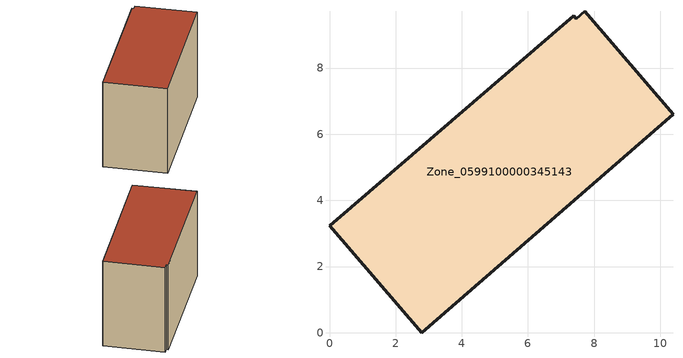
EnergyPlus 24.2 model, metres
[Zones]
Zone_0599100000345143
 floor ground (C_G): 10.38,6.6 2.78,0 0,3.24 7.39,9.58 7.45,9.5 7.71,9.72 z0
 wall outside (C_F): 7.39,9.58 0,3.24 2.78,0 10.38,6.6 7.71,9.72 7.45,9.5 7.39,9.58 z0:6.22
 roof outside (C_R): 2.78,0 10.38,6.6 7.71,9.72 7.45,9.5 7.39,9.58 0,3.24 z6.22
[BUILDING]
Pand.0599100000345143: North Axis=0; Terrain=City; Loads Convergence Tolerance Value=0.04; Temperature Convergence Tolerance Value=0.4; Solar Distribution=FullExterior; Maximum Number of Warmup Days=25; Minimum Number of Warmup Days=1
[Site:Location]
Rotterdam.The.Hague.AP_ZH_NLD Design_Conditions: Latitude=51.96; Longitude=4.45; Time Zone=1; Elevation=-4.5
[SITE:GROUNDTEMPERATURE:BUILDINGSURFACE]
18, 18, 18, 18, 18, 18, 18, 18, 18, 18, 18, 18
[MATERIAL] Thermal Absorptance=0.9; Solar Absorptance=0.7; Visible Absorptance=0.7
Name | Roughness | Thickness | Conductivity | Density | Specific Heat
G.TC.1992-2005 | MediumSmooth | 0.15 | 0.06 | 540 | 1210
F.TC.1992-2005 | Rough | 0.3 | 0.12 | 1920 | 840
R.TC.1992-2005 | MediumRough | 0.2 | 0.08 | 1500 | 1000
[CONSTRUCTION]
C_G: G.TC.1992-2005
C_F: F.TC.1992-2005
C_R: R.TC.1992-2005
[ZONE]
Zone_0599100000345143: Type=1; Multiplier=1; Ceiling Height=Autocalculate; Volume=Autocalculate; Floor Area=autocalculate; Part of Total Floor Area=Yes
[ZONEINFILTRATION:DESIGNFLOWRATE]
Infil_Zone_0599100000345143: Zone or ZoneList or Space or SpaceList=Zone_0599100000345143; Schedule=AlwaysOn; Design Flow Rate Calculation Method=Flow/Area; Flow Rate per Floor Area=0.0015; Constant Term Coefficient=1; Temperature Term Coefficient=0; Velocity Term Coefficient=0; Velocity Squared Term Coefficient=0
[HVACTEMPLATE:ZONE:IDEALLOADSAIRSYSTEM]
Zone_0599100000345143: Maximum Heating Supply Air Temperature=50; Minimum Cooling Supply Air Temperature=13; Maximum Heating Supply Air Humidity Ratio=0.0156; Minimum Cooling Supply Air Humidity Ratio=0.0077; Heating Limit=NoLimit; Cooling Limit=NoLimit; Dehumidification Control Type=ConstantSensibleHeatRatio; Cooling Sensible Heat Ratio=0.7; Dehumidification Setpoint=60; Humidification Control Type=None; Humidification Setpoint=30; Outdoor Air Method=None; Outdoor Air Flow Rate per Person=0.00944; Outdoor Air Flow Rate per Zone Floor Area=0; Outdoor Air Flow Rate per Zone=0; Demand Controlled Ventilation Type=None; Outdoor Air Economizer Type=NoEconomizer; Heat Recovery Type=None; Sensible Heat Recovery Effectiveness=0.7; Latent Heat Recovery Effectiveness=0.65
[ZONECONTROL:THERMOSTAT]
ThermostatControl_Zone_0599100000345143: Zone or ZoneList=Zone_0599100000345143; Control Type Schedule=DualSetpointControlType; Control 1=Thermostat_Zone_0599100000345143; Temperature Difference Between Cutout And Setpoint=0
[THERMOSTATSETPOINT:DUALSETPOINT]
Thermostat_Zone_0599100000345143: Heating Setpoint Temperature Schedule=HeatingSetpoint_Zone_0599100000345143; Cooling Setpoint Temperature Schedule=CoolingSetpoint_Zone_0599100000345143
[SCHEDULE:COMPACT]
HeatingSetpoint_Zone_0599100000345143: Through: 12/31, For: AllDays, Until: 24:00, 21
CoolingSetpoint_Zone_0599100000345143: Through: 12/31, For: AllDays, Until: 24:00, 24
DualSetpointControlType: Through: 12/31, For: AllDays, Until: 24:00, 4
AlwaysOn: Through: 12/31, For: AllDays, Until: 24:00, 1
